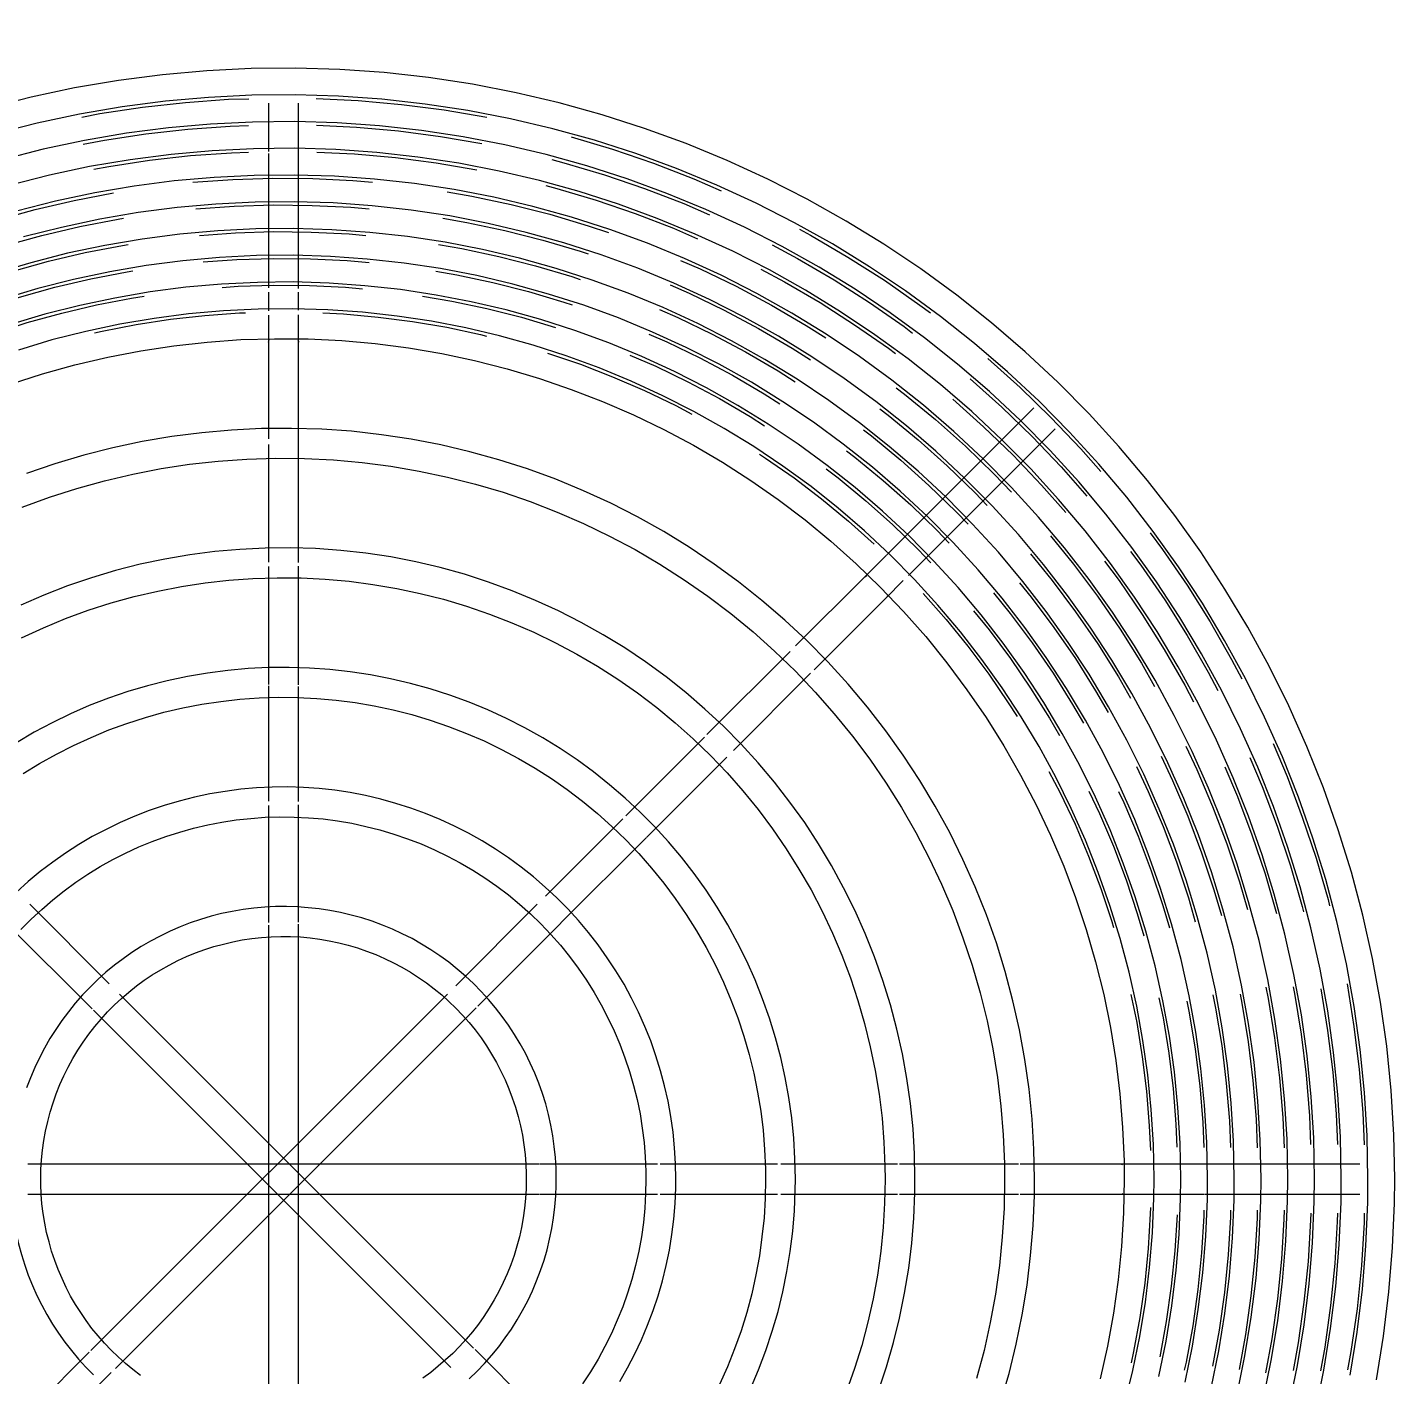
# Model space of a CAD drawing. Header units: inches. Extents: x -460 to 10305, y -938 to 5356.
# Drawn here: x 1232.64 to 1244.09, y 1011.17 to 1022.43 of the extents above; entities that cross this region are included whole.
import ezdxf
from ezdxf import colors
from ezdxf.entities.mleader import LeaderData, LeaderLine
from ezdxf.math import Vec2, Vec3

# ---------------------------------------------------------------- set-up
doc = ezdxf.new("R2010")
doc.units = ezdxf.units.IN
doc.header["$MEASUREMENT"] = 0
doc.layers.add('01-0263-G-DWG-BFP-ARCH$0$SP-CASE', color=11, linetype='Continuous', lineweight=13)
doc.layers.add('T-Detl-Wrko-ISD50184 Kitchen Ringer', color=150, linetype='Continuous')

# ---------------------------------------------------------------- blocks, each defined once
blk = doc.blocks.new('01-0263-G-DWG-BFP-ARCH', base_point=(1295.158, 1352.862))
at = {"layer": '01-0263-G-DWG-BFP-ARCH$0$SP-CASE'}
for p, q in [((2529.555, 2371.401), (2529.555, 2370.996)), ((2529.805, 2369.85), (2529.805, 2371.401)), ((2529.555, 2370.981), (2529.555, 2369.855)), ((2529.555, 2369.82), (2529.555, 2369.664)), ((2529.805, 2369.668), (2529.805, 2369.819)), ((2529.555, 2369.627), (2529.555, 2369.401)), ((2529.805, 2369.401), (2529.805, 2369.629)), ((2529.555, 2369.401), (2529.555, 2368.594)), ((2529.805, 2368.594), (2529.805, 2369.401)), ((2535.955, 2368.853), (2534.726, 2367.624)), ((2534.907, 2367.451), (2536.132, 2368.676)), ((2529.555, 2368.546), (2529.555, 2367.561)), ((2529.805, 2367.56), (2529.805, 2368.592)), ((2534.721, 2367.619), (2534.541, 2367.439)), ((2529.555, 2367.526), (2529.555, 2366.538)), ((2529.805, 2366.535), (2529.805, 2367.529)), ((2534.541, 2367.439), (2533.962, 2366.861)), ((2534.718, 2367.262), (2534.863, 2367.407)), ((2534.117, 2366.662), (2534.718, 2367.262)), ((2533.916, 2366.814), (2533.221, 2366.119)), ((2533.442, 2365.986), (2534.088, 2366.632)), ((2529.555, 2366.526), (2529.555, 2365.563)), ((2529.805, 2365.561), (2529.805, 2366.522)), ((2533.201, 2366.099), (2532.541, 2365.439)), ((2532.718, 2365.262), (2533.388, 2365.932)), ((2529.555, 2365.527), (2529.555, 2364.549)), ((2529.805, 2364.551), (2529.805, 2365.533)), ((2532.517, 2365.415), (2531.871, 2364.769)), ((2532, 2364.544), (2532.716, 2365.26)), ((2528.222, 2364.036), (2527.558, 2364.7)), ((2531.802, 2364.7), (2531.121, 2364.019)), ((2527.361, 2364.543), (2528.078, 2363.826)), ((2529.555, 2364.526), (2529.555, 2360.269)), ((2529.805, 2360.276), (2529.805, 2364.533)), ((2531.304, 2363.849), (2531.998, 2364.543)), ((2531.051, 2363.949), (2528.069, 2360.967)), ((2531.269, 2360.988), (2528.308, 2363.949)), ((2528.09, 2363.814), (2531.078, 2360.826)), ((2528.274, 2360.819), (2531.29, 2363.835)), ((2531.819, 2362.526), (2527.54, 2362.526)), ((2532.808, 2362.526), (2531.825, 2362.526)), ((2533.811, 2362.526), (2532.83, 2362.526)), ((2534.814, 2362.526), (2533.839, 2362.526)), ((2535.826, 2362.526), (2534.831, 2362.526)), ((2536.68, 2362.526), (2535.841, 2362.526)), ((2538.68, 2362.526), (2536.68, 2362.526)), ((2527.54, 2362.276), (2531.819, 2362.276)), ((2531.825, 2362.276), (2532.808, 2362.276)), ((2532.83, 2362.276), (2533.811, 2362.276)), ((2533.839, 2362.276), (2534.814, 2362.276)), ((2534.831, 2362.276), (2535.826, 2362.276)), ((2535.841, 2362.276), (2536.68, 2362.276)), ((2536.68, 2362.276), (2537.381, 2362.276)), ((2537.387, 2362.276), (2538.68, 2362.276)), ((2531.998, 2360.259), (2531.281, 2360.976)), ((2528.055, 2360.953), (2527.361, 2360.259)), ((2527.558, 2360.102), (2528.238, 2360.783))]:
    blk.add_line(p, q, dxfattribs=at)
for points in [[(2538.973, 2362.401), (2538.965, 2362.773), (2538.943, 2363.144), (2538.906, 2363.513), (2538.854, 2363.882), (2538.788, 2364.247), (2538.707, 2364.61), (2538.611, 2364.969), (2538.501, 2365.324), (2538.377, 2365.675), (2538.239, 2366.02), (2538.088, 2366.359), (2537.923, 2366.692), (2537.745, 2367.019), (2537.553, 2367.337), (2537.35, 2367.648), (2537.134, 2367.951), (2536.906, 2368.244), (2536.666, 2368.529), (2536.416, 2368.803), (2536.154, 2369.068), (2535.883, 2369.321), (2535.601, 2369.564), (2535.31, 2369.795), (2535.01, 2370.014), (2534.701, 2370.221), (2534.384, 2370.415), (2534.06, 2370.597), (2533.729, 2370.766), (2533.391, 2370.921), (2533.047, 2371.063), (2532.698, 2371.19), (2532.344, 2371.304), (2531.986, 2371.403), (2531.624, 2371.488), (2531.259, 2371.559), (2530.892, 2371.615), (2530.522, 2371.656), (2530.151, 2371.682), (2529.78, 2371.694), (2529.408, 2371.69), (2529.037, 2371.672), (2528.667, 2371.639), (2528.298, 2371.591), (2527.932, 2371.528), (2527.568, 2371.451), (2527.208, 2371.359)], [(2538.749, 2362.401), (2538.742, 2362.764), (2538.72, 2363.126), (2538.684, 2363.487), (2538.633, 2363.846), (2538.569, 2364.203), (2538.489, 2364.557), (2538.396, 2364.907), (2538.289, 2365.254), (2538.168, 2365.596), (2538.033, 2365.933), (2537.885, 2366.264), (2537.724, 2366.589), (2537.55, 2366.907), (2537.364, 2367.219), (2537.165, 2367.522), (2536.954, 2367.817), (2536.732, 2368.104), (2536.498, 2368.381), (2536.254, 2368.649), (2535.999, 2368.907), (2535.733, 2369.155), (2535.458, 2369.391), (2535.174, 2369.617), (2534.881, 2369.831), (2534.58, 2370.033), (2534.271, 2370.223), (2533.954, 2370.4), (2533.631, 2370.565), (2533.302, 2370.716), (2532.966, 2370.854), (2532.625, 2370.979), (2532.28, 2371.09), (2531.931, 2371.187), (2531.577, 2371.27), (2531.221, 2371.339), (2530.863, 2371.393), (2530.502, 2371.433), (2530.14, 2371.459), (2529.778, 2371.47), (2529.415, 2371.467), (2529.052, 2371.449), (2528.691, 2371.417), (2528.331, 2371.37), (2527.974, 2371.309), (2527.619, 2371.233), (2527.267, 2371.144)], [(2527.992, 2371.283), (2528.143, 2371.313), (2528.5, 2371.367), (2528.86, 2371.407), (2529.22, 2371.433), (2529.388, 2371.438)], [(2529.952, 2371.44), (2530.305, 2371.423), (2530.665, 2371.39), (2531.024, 2371.344), (2531.38, 2371.283)], [(2538.526, 2362.401), (2538.519, 2362.755), (2538.497, 2363.108), (2538.462, 2363.46), (2538.413, 2363.81), (2538.349, 2364.158), (2538.272, 2364.504), (2538.181, 2364.846), (2538.077, 2365.184), (2537.959, 2365.517), (2537.827, 2365.846), (2537.683, 2366.169), (2537.526, 2366.486), (2537.356, 2366.796), (2537.175, 2367.1), (2536.981, 2367.396), (2536.775, 2367.684), (2536.558, 2367.963), (2536.33, 2368.234), (2536.092, 2368.495), (2535.843, 2368.747), (2535.584, 2368.988), (2535.316, 2369.219), (2535.039, 2369.439), (2534.753, 2369.648), (2534.459, 2369.845), (2534.158, 2370.03), (2533.849, 2370.203), (2533.534, 2370.363), (2533.212, 2370.511), (2532.885, 2370.646), (2532.553, 2370.767), (2532.216, 2370.876), (2531.875, 2370.97), (2531.531, 2371.051), (2531.183, 2371.118), (2530.833, 2371.171), (2530.482, 2371.211), (2530.129, 2371.236), (2529.775, 2371.246), (2529.421, 2371.243), (2529.068, 2371.226), (2528.716, 2371.194), (2528.365, 2371.149), (2528.016, 2371.089), (2527.67, 2371.016), (2527.327, 2370.928)], [(2528.004, 2371.058), (2528.181, 2371.092), (2528.529, 2371.145), (2528.88, 2371.184), (2529.232, 2371.209), (2529.387, 2371.214)], [(2529.955, 2371.216), (2530.29, 2371.199), (2530.641, 2371.168), (2530.991, 2371.123), (2531.338, 2371.063)], [(2532.085, 2371.118), (2532.432, 2371.015), (2532.774, 2370.898), (2533.111, 2370.768), (2533.34, 2370.668)], [(2538.302, 2362.401), (2538.295, 2362.746), (2538.275, 2363.09), (2538.24, 2363.433), (2538.192, 2363.775), (2538.13, 2364.114), (2538.055, 2364.451), (2537.966, 2364.784), (2537.864, 2365.113), (2537.749, 2365.438), (2537.621, 2365.759), (2537.481, 2366.074), (2537.328, 2366.383), (2537.162, 2366.685), (2536.985, 2366.981), (2536.796, 2367.27), (2536.596, 2367.55), (2536.384, 2367.823), (2536.162, 2368.086), (2535.93, 2368.341), (2535.687, 2368.586), (2535.435, 2368.822), (2535.173, 2369.047), (2534.903, 2369.261), (2534.625, 2369.464), (2534.338, 2369.656), (2534.044, 2369.837), (2533.744, 2370.006), (2533.436, 2370.162), (2533.123, 2370.306), (2532.804, 2370.437), (2532.48, 2370.556), (2532.152, 2370.661), (2531.82, 2370.754), (2531.484, 2370.833), (2531.145, 2370.898), (2530.804, 2370.95), (2530.461, 2370.988), (2530.117, 2371.012), (2529.773, 2371.023), (2529.428, 2371.02), (2529.083, 2371.003), (2528.74, 2370.972), (2528.398, 2370.928), (2528.058, 2370.87), (2527.721, 2370.798), (2527.386, 2370.713)], [(2528.093, 2370.848), (2528.219, 2370.872), (2528.559, 2370.924), (2528.9, 2370.962), (2529.243, 2370.986), (2529.386, 2370.99)], [(2529.959, 2370.992), (2530.274, 2370.976), (2530.616, 2370.946), (2530.957, 2370.901), (2531.296, 2370.844)], [(2531.923, 2370.929), (2532.025, 2370.903), (2532.363, 2370.802), (2532.697, 2370.688), (2533.026, 2370.561), (2533.242, 2370.468)], [(2538.078, 2362.401), (2538.072, 2362.737), (2538.052, 2363.072), (2538.018, 2363.406), (2537.971, 2363.739), (2537.911, 2364.07), (2537.838, 2364.397), (2537.751, 2364.722), (2537.652, 2365.043), (2537.54, 2365.36), (2537.415, 2365.672), (2537.279, 2365.978), (2537.129, 2366.279), (2536.968, 2366.574), (2536.796, 2366.862), (2536.612, 2367.143), (2536.416, 2367.417), (2536.21, 2367.682), (2535.994, 2367.939), (2535.767, 2368.187), (2535.531, 2368.426), (2535.286, 2368.655), (2535.031, 2368.874), (2534.768, 2369.083), (2534.497, 2369.281), (2534.218, 2369.468), (2533.931, 2369.644), (2533.638, 2369.808), (2533.339, 2369.961), (2533.034, 2370.101), (2532.723, 2370.229), (2532.408, 2370.344), (2532.088, 2370.447), (2531.764, 2370.537), (2531.437, 2370.614), (2531.107, 2370.678), (2530.775, 2370.728), (2530.441, 2370.765), (2530.106, 2370.789), (2529.77, 2370.799), (2529.434, 2370.796), (2529.099, 2370.78), (2528.764, 2370.75), (2528.431, 2370.706), (2528.1, 2370.65), (2527.771, 2370.58), (2527.446, 2370.497)], [(2528.92, 2370.739), (2529.255, 2370.763), (2529.589, 2370.773), (2529.924, 2370.77), (2530.259, 2370.753), (2530.424, 2370.739)], [(2531.874, 2370.711), (2531.966, 2370.687), (2532.295, 2370.589), (2532.621, 2370.478), (2532.941, 2370.354), (2533.143, 2370.267)], [(2526.981, 2370.326), (2527.279, 2370.422), (2527.602, 2370.511), (2527.928, 2370.588), (2528.257, 2370.652)], [(2531.047, 2370.659), (2531.254, 2370.624), (2531.582, 2370.554), (2531.906, 2370.472), (2532.227, 2370.376), (2532.398, 2370.318)], [(2537.855, 2362.401), (2537.848, 2362.728), (2537.829, 2363.054), (2537.796, 2363.38), (2537.75, 2363.703), (2537.692, 2364.025), (2537.621, 2364.344), (2537.536, 2364.66), (2537.44, 2364.973), (2537.331, 2365.281), (2537.21, 2365.585), (2537.076, 2365.883), (2536.931, 2366.176), (2536.774, 2366.463), (2536.606, 2366.743), (2536.427, 2367.017), (2536.237, 2367.283), (2536.036, 2367.541), (2535.826, 2367.792), (2535.605, 2368.033), (2535.375, 2368.265), (2535.136, 2368.489), (2534.889, 2368.702), (2534.632, 2368.905), (2534.368, 2369.098), (2534.097, 2369.28), (2533.818, 2369.451), (2533.533, 2369.611), (2533.241, 2369.759), (2532.944, 2369.896), (2532.642, 2370.021), (2532.335, 2370.133), (2532.024, 2370.233), (2531.709, 2370.32), (2531.39, 2370.395), (2531.069, 2370.457), (2530.746, 2370.506), (2530.421, 2370.542), (2530.095, 2370.566), (2529.768, 2370.576), (2529.441, 2370.573), (2529.114, 2370.557), (2528.789, 2370.527), (2528.464, 2370.485), (2528.142, 2370.43), (2527.822, 2370.362), (2527.505, 2370.282)], [(2528.946, 2370.517), (2529.266, 2370.539), (2529.592, 2370.549), (2529.918, 2370.546), (2530.243, 2370.53), (2530.396, 2370.517)], [(2527.055, 2370.115), (2527.343, 2370.208), (2527.657, 2370.295), (2527.975, 2370.369), (2528.295, 2370.431), (2528.34, 2370.438)], [(2531.011, 2370.439), (2531.212, 2370.404), (2531.531, 2370.337), (2531.847, 2370.256), (2532.159, 2370.163), (2532.227, 2370.14)], [(2537.631, 2362.401), (2537.625, 2362.719), (2537.606, 2363.036), (2537.574, 2363.353), (2537.53, 2363.668), (2537.473, 2363.981), (2537.403, 2364.291), (2537.322, 2364.598), (2537.228, 2364.902), (2537.122, 2365.202), (2537.004, 2365.497), (2536.874, 2365.788), (2536.733, 2366.073), (2536.58, 2366.352), (2536.417, 2366.625), (2536.242, 2366.891), (2536.058, 2367.15), (2535.863, 2367.401), (2535.658, 2367.644), (2535.443, 2367.879), (2535.22, 2368.105), (2534.987, 2368.322), (2534.746, 2368.53), (2534.497, 2368.727), (2534.24, 2368.915), (2533.976, 2369.092), (2533.705, 2369.258), (2533.427, 2369.414), (2533.144, 2369.558), (2532.855, 2369.691), (2532.561, 2369.812), (2532.262, 2369.921), (2531.959, 2370.019), (2531.653, 2370.104), (2531.343, 2370.177), (2531.031, 2370.237), (2530.717, 2370.285), (2530.401, 2370.32), (2530.083, 2370.342), (2529.765, 2370.352), (2529.447, 2370.349), (2529.13, 2370.334), (2528.813, 2370.305), (2528.498, 2370.264), (2528.184, 2370.211), (2527.873, 2370.145), (2527.565, 2370.066), (2527.26, 2369.975)], [(2528.976, 2370.295), (2529.277, 2370.316), (2529.594, 2370.326), (2529.911, 2370.323), (2530.228, 2370.307), (2530.369, 2370.295)], [(2533.996, 2370.346), (2534.088, 2370.297), (2534.4, 2370.114), (2534.705, 2369.919), (2535.002, 2369.712), (2535.089, 2369.646)], [(2527.129, 2369.904), (2527.407, 2369.993), (2527.713, 2370.078), (2528.021, 2370.151), (2528.333, 2370.211), (2528.379, 2370.218)], [(2530.975, 2370.218), (2531.17, 2370.185), (2531.48, 2370.119), (2531.787, 2370.041), (2532.091, 2369.95), (2532.159, 2369.927)], [(2533.765, 2370.216), (2533.979, 2370.102), (2534.284, 2369.924), (2534.581, 2369.733), (2534.87, 2369.532), (2534.941, 2369.478)], [(2537.408, 2362.401), (2537.401, 2362.71), (2537.383, 2363.019), (2537.352, 2363.326), (2537.309, 2363.632), (2537.254, 2363.936), (2537.186, 2364.238), (2537.107, 2364.537), (2537.015, 2364.832), (2536.912, 2365.123), (2536.798, 2365.41), (2536.672, 2365.693), (2536.534, 2365.97), (2536.386, 2366.241), (2536.227, 2366.506), (2536.058, 2366.764), (2535.878, 2367.016), (2535.689, 2367.26), (2535.49, 2367.497), (2535.281, 2367.725), (2535.064, 2367.945), (2534.838, 2368.156), (2534.604, 2368.357), (2534.361, 2368.549), (2534.112, 2368.732), (2533.855, 2368.904), (2533.592, 2369.066), (2533.322, 2369.217), (2533.047, 2369.357), (2532.766, 2369.486), (2532.48, 2369.604), (2532.19, 2369.71), (2531.895, 2369.804), (2531.598, 2369.887), (2531.297, 2369.958), (2530.993, 2370.017), (2530.688, 2370.063), (2530.38, 2370.097), (2530.072, 2370.119), (2529.763, 2370.129), (2529.454, 2370.126), (2529.145, 2370.11), (2528.837, 2370.083), (2528.531, 2370.043), (2528.226, 2369.991), (2527.924, 2369.927), (2527.624, 2369.851), (2527.328, 2369.762)], [(2529.006, 2370.073), (2529.289, 2370.093), (2529.596, 2370.102), (2529.905, 2370.099), (2530.212, 2370.084), (2530.397, 2370.068)], [(2533, 2370.085), (2533.164, 2370.014), (2533.465, 2369.869), (2533.761, 2369.711), (2534.05, 2369.542), (2534.214, 2369.437)], [(2527.202, 2369.693), (2527.471, 2369.779), (2527.768, 2369.862), (2528.068, 2369.932), (2528.371, 2369.99), (2528.418, 2369.998)], [(2530.954, 2369.995), (2531.128, 2369.965), (2531.429, 2369.901), (2531.728, 2369.825), (2532.023, 2369.737), (2532.093, 2369.713)], [(2533.67, 2370.013), (2533.87, 2369.906), (2534.167, 2369.733), (2534.456, 2369.548), (2534.738, 2369.351), (2534.798, 2369.306)], [(2537.184, 2362.401), (2537.178, 2362.701), (2537.16, 2363.001), (2537.13, 2363.299), (2537.088, 2363.597), (2537.034, 2363.892), (2536.969, 2364.185), (2536.892, 2364.475), (2536.803, 2364.762), (2536.703, 2365.045), (2536.592, 2365.323), (2536.469, 2365.597), (2536.336, 2365.866), (2536.192, 2366.13), (2536.038, 2366.387), (2535.873, 2366.638), (2535.699, 2366.883), (2535.515, 2367.12), (2535.322, 2367.349), (2535.119, 2367.571), (2534.908, 2367.784), (2534.689, 2367.989), (2534.461, 2368.185), (2534.226, 2368.371), (2533.984, 2368.548), (2533.734, 2368.716), (2533.479, 2368.873), (2533.217, 2369.02), (2532.949, 2369.156), (2532.676, 2369.281), (2532.399, 2369.395), (2532.117, 2369.498), (2531.831, 2369.59), (2531.542, 2369.671), (2531.25, 2369.739), (2530.955, 2369.796), (2530.658, 2369.841), (2530.36, 2369.874), (2530.061, 2369.896), (2529.761, 2369.905), (2529.461, 2369.902), (2529.161, 2369.887), (2528.862, 2369.861), (2528.564, 2369.822), (2528.268, 2369.771), (2527.975, 2369.709), (2527.684, 2369.635), (2527.396, 2369.549)], [(2529.166, 2369.86), (2529.3, 2369.869), (2529.599, 2369.879), (2529.898, 2369.876), (2530.197, 2369.861), (2530.341, 2369.848)], [(2532.912, 2369.88), (2533.071, 2369.811), (2533.364, 2369.669), (2533.652, 2369.516), (2533.933, 2369.351), (2534.086, 2369.254)], [(2536.96, 2362.401), (2536.955, 2362.692), (2536.937, 2362.983), (2536.908, 2363.273), (2536.867, 2363.561), (2536.815, 2363.847), (2536.752, 2364.132), (2536.677, 2364.413), (2536.591, 2364.691), (2536.494, 2364.966), (2536.386, 2365.236), (2536.267, 2365.502), (2536.138, 2365.763), (2535.998, 2366.019), (2535.848, 2366.268), (2535.689, 2366.512), (2535.52, 2366.749), (2535.341, 2366.979), (2535.153, 2367.202), (2534.957, 2367.417), (2534.752, 2367.624), (2534.539, 2367.823), (2534.319, 2368.013), (2534.091, 2368.194), (2533.855, 2368.365), (2533.613, 2368.528), (2533.365, 2368.68), (2533.111, 2368.822), (2532.852, 2368.954), (2532.587, 2369.076), (2532.318, 2369.187), (2532.044, 2369.287), (2531.767, 2369.376), (2531.487, 2369.454), (2531.203, 2369.521), (2530.917, 2369.576), (2530.629, 2369.62), (2530.34, 2369.652), (2530.049, 2369.672), (2529.758, 2369.681), (2529.467, 2369.679), (2529.176, 2369.664), (2528.886, 2369.638), (2528.597, 2369.601), (2528.31, 2369.552), (2528.025, 2369.491), (2527.743, 2369.42), (2527.464, 2369.336)], [(2527.27, 2369.48), (2527.536, 2369.565), (2527.824, 2369.645), (2528.115, 2369.713), (2528.409, 2369.77), (2528.513, 2369.786)], [(2530.841, 2369.787), (2531.086, 2369.746), (2531.379, 2369.683), (2531.669, 2369.61), (2531.955, 2369.524)], [(2528.099, 2369.48), (2528.162, 2369.495), (2528.447, 2369.55), (2528.733, 2369.593), (2529.022, 2369.625), (2529.311, 2369.646), (2529.361, 2369.648)], [(2530.007, 2369.647), (2530.181, 2369.638), (2530.47, 2369.612), (2530.758, 2369.575), (2531.044, 2369.526), (2531.328, 2369.466), (2531.377, 2369.453)], [(2532.823, 2369.674), (2532.978, 2369.607), (2533.263, 2369.47), (2533.543, 2369.321), (2533.817, 2369.161), (2533.958, 2369.07)], [(2532.735, 2369.469), (2532.885, 2369.404), (2533.162, 2369.27), (2533.434, 2369.125), (2533.7, 2368.97), (2533.83, 2368.887)], [(2527.396, 2369.051), (2527.664, 2369.137), (2527.935, 2369.212), (2528.209, 2369.276), (2528.485, 2369.329), (2528.763, 2369.372), (2529.042, 2369.403), (2529.323, 2369.423), (2529.604, 2369.431), (2529.885, 2369.429), (2530.166, 2369.415), (2530.446, 2369.39), (2530.725, 2369.354), (2531.002, 2369.306), (2531.277, 2369.248), (2531.55, 2369.179), (2531.819, 2369.098), (2532.085, 2369.007), (2532.347, 2368.906), (2532.605, 2368.794), (2532.859, 2368.672), (2533.107, 2368.54), (2533.35, 2368.398), (2533.587, 2368.246), (2533.817, 2368.085), (2534.041, 2367.915), (2534.258, 2367.736), (2534.468, 2367.549), (2534.67, 2367.354), (2534.864, 2367.15), (2535.05, 2366.939), (2535.227, 2366.72), (2535.395, 2366.495), (2535.555, 2366.263), (2535.704, 2366.025), (2535.844, 2365.781), (2535.975, 2365.532), (2536.095, 2365.278), (2536.205, 2365.019), (2536.304, 2364.756), (2536.393, 2364.489), (2536.471, 2364.219), (2536.539, 2363.946), (2536.595, 2363.671), (2536.64, 2363.393), (2536.674, 2363.114), (2536.697, 2362.834), (2536.709, 2362.553), (2536.71, 2362.401)], [(2531.887, 2369.311), (2532.162, 2369.218), (2532.432, 2369.113), (2532.699, 2368.997), (2532.96, 2368.871), (2533.094, 2368.8)], [(2532.576, 2369.294), (2532.792, 2369.201), (2533.061, 2369.071), (2533.325, 2368.93), (2533.583, 2368.779), (2533.702, 2368.703)], [(2535.569, 2369.264), (2535.839, 2369.023), (2536.098, 2368.771), (2536.348, 2368.509), (2536.515, 2368.319)], [(2534.803, 2369.021), (2534.874, 2368.968), (2535.132, 2368.755), (2535.382, 2368.531), (2535.622, 2368.299), (2535.767, 2368.147)], [(2535.423, 2369.094), (2535.686, 2368.859), (2535.94, 2368.614), (2536.183, 2368.358), (2536.398, 2368.114)], [(2535.278, 2368.924), (2535.534, 2368.695), (2535.781, 2368.456), (2536.018, 2368.207), (2536.221, 2367.977)], [(2534.667, 2368.844), (2534.735, 2368.792), (2534.986, 2368.585), (2535.229, 2368.368), (2535.464, 2368.141), (2535.563, 2368.037)], [(2535.96, 2362.401), (2535.955, 2362.652), (2535.94, 2362.903), (2535.915, 2363.153), (2535.88, 2363.402), (2535.835, 2363.649), (2535.78, 2363.894), (2535.716, 2364.137), (2535.642, 2364.377), (2535.558, 2364.613), (2535.465, 2364.847), (2535.362, 2365.076), (2535.251, 2365.301), (2535.13, 2365.522), (2535.001, 2365.737), (2534.863, 2365.947), (2534.717, 2366.152), (2534.563, 2366.35), (2534.402, 2366.542), (2534.232, 2366.728), (2534.056, 2366.907), (2533.872, 2367.078), (2533.681, 2367.242), (2533.485, 2367.398), (2533.282, 2367.546), (2533.073, 2367.686), (2532.859, 2367.818), (2532.64, 2367.94), (2532.416, 2368.054), (2532.188, 2368.159), (2531.956, 2368.255), (2531.72, 2368.341), (2531.48, 2368.418), (2531.238, 2368.485), (2530.994, 2368.543), (2530.747, 2368.59), (2530.499, 2368.628), (2530.249, 2368.656), (2529.999, 2368.674), (2529.747, 2368.681), (2529.496, 2368.679), (2529.245, 2368.667), (2528.995, 2368.644), (2528.746, 2368.612), (2528.498, 2368.57), (2528.253, 2368.517), (2528.009, 2368.456), (2527.768, 2368.384), (2527.531, 2368.303)], [(2534.529, 2368.668), (2534.596, 2368.617), (2534.841, 2368.415), (2535.077, 2368.204), (2535.305, 2367.984), (2535.405, 2367.879)], [(2527.494, 2368.022), (2527.721, 2368.105), (2527.951, 2368.179), (2528.183, 2368.243), (2528.418, 2368.298), (2528.655, 2368.344), (2528.893, 2368.38), (2529.133, 2368.407), (2529.373, 2368.424), (2529.615, 2368.431), (2529.856, 2368.429), (2530.097, 2368.417), (2530.337, 2368.396), (2530.576, 2368.365), (2530.814, 2368.324), (2531.05, 2368.274), (2531.284, 2368.215), (2531.515, 2368.146), (2531.743, 2368.068), (2531.968, 2367.981), (2532.189, 2367.885), (2532.407, 2367.78), (2532.62, 2367.667), (2532.828, 2367.545), (2533.031, 2367.415), (2533.229, 2367.277), (2533.421, 2367.131), (2533.607, 2366.978), (2533.787, 2366.817), (2533.96, 2366.649), (2534.127, 2366.475), (2534.286, 2366.293), (2534.438, 2366.106), (2534.582, 2365.913), (2534.719, 2365.714), (2534.847, 2365.51), (2534.968, 2365.301), (2535.079, 2365.087), (2535.182, 2364.869), (2535.277, 2364.647), (2535.362, 2364.421), (2535.438, 2364.192), (2535.505, 2363.961), (2535.563, 2363.726), (2535.611, 2363.49), (2535.65, 2363.252), (2535.679, 2363.013), (2535.699, 2362.772), (2535.709, 2362.531), (2535.71, 2362.401)], [(2533.66, 2368.464), (2533.711, 2368.432), (2533.949, 2368.266), (2534.18, 2368.091), (2534.404, 2367.906), (2534.62, 2367.713)], [(2534.389, 2368.494), (2534.457, 2368.441), (2534.695, 2368.246), (2534.925, 2368.04), (2535.146, 2367.826), (2535.247, 2367.721)], [(2534.219, 2368.342), (2534.319, 2368.266), (2534.55, 2368.076), (2534.773, 2367.877), (2534.987, 2367.669), (2535.093, 2367.557)], [(2536.093, 2367.782), (2536.286, 2367.545), (2536.486, 2367.276), (2536.676, 2367), (2536.854, 2366.717), (2536.965, 2366.523)], [(2536.927, 2367.807), (2537.031, 2367.667), (2537.236, 2367.369), (2537.429, 2367.063), (2537.609, 2366.749), (2537.695, 2366.585)], [(2534.96, 2362.401), (2534.956, 2362.612), (2534.944, 2362.823), (2534.922, 2363.033), (2534.893, 2363.242), (2534.855, 2363.45), (2534.809, 2363.656), (2534.755, 2363.86), (2534.692, 2364.062), (2534.622, 2364.261), (2534.544, 2364.457), (2534.457, 2364.65), (2534.364, 2364.839), (2534.262, 2365.025), (2534.154, 2365.206), (2534.038, 2365.383), (2533.915, 2365.555), (2533.786, 2365.721), (2533.65, 2365.883), (2533.507, 2366.039), (2533.359, 2366.189), (2533.204, 2366.333), (2533.044, 2366.471), (2532.879, 2366.602), (2532.708, 2366.727), (2532.533, 2366.845), (2532.353, 2366.955), (2532.169, 2367.058), (2531.98, 2367.154), (2531.788, 2367.242), (2531.593, 2367.323), (2531.395, 2367.395), (2531.194, 2367.46), (2530.99, 2367.517), (2530.785, 2367.565), (2530.577, 2367.605), (2530.368, 2367.637), (2530.158, 2367.66), (2529.948, 2367.675), (2529.737, 2367.681), (2529.525, 2367.679), (2529.314, 2367.669), (2529.104, 2367.65), (2528.895, 2367.623), (2528.686, 2367.587), (2528.48, 2367.544), (2528.275, 2367.492), (2528.073, 2367.431), (2527.873, 2367.363), (2527.676, 2367.287), (2527.482, 2367.203)], [(2535.928, 2367.631), (2536.109, 2367.407), (2536.304, 2367.146), (2536.489, 2366.878), (2536.662, 2366.602), (2536.764, 2366.425)], [(2536.764, 2367.652), (2536.85, 2367.537), (2537.049, 2367.246), (2537.237, 2366.947), (2537.413, 2366.642), (2537.493, 2366.489)], [(2536.546, 2367.569), (2536.668, 2367.407), (2536.862, 2367.123), (2537.046, 2366.832), (2537.217, 2366.534), (2537.291, 2366.393)], [(2527.488, 2366.929), (2527.671, 2367.013), (2527.857, 2367.09), (2528.046, 2367.159), (2528.237, 2367.221), (2528.431, 2367.274), (2528.627, 2367.32), (2528.825, 2367.359), (2529.023, 2367.389), (2529.223, 2367.411), (2529.424, 2367.425), (2529.625, 2367.431), (2529.827, 2367.43), (2530.028, 2367.42), (2530.228, 2367.402), (2530.427, 2367.376), (2530.626, 2367.342), (2530.823, 2367.3), (2531.018, 2367.251), (2531.211, 2367.193), (2531.401, 2367.128), (2531.589, 2367.055), (2531.773, 2366.975), (2531.954, 2366.888), (2532.132, 2366.793), (2532.306, 2366.692), (2532.475, 2366.583), (2532.64, 2366.468), (2532.801, 2366.347), (2532.956, 2366.219), (2533.106, 2366.085), (2533.25, 2365.945), (2533.389, 2365.799), (2533.522, 2365.648), (2533.649, 2365.492), (2533.769, 2365.331), (2533.883, 2365.165), (2533.99, 2364.994), (2534.091, 2364.82), (2534.184, 2364.642), (2534.27, 2364.46), (2534.349, 2364.274), (2534.42, 2364.086), (2534.483, 2363.895), (2534.539, 2363.702), (2534.587, 2363.507), (2534.628, 2363.309), (2534.66, 2363.111), (2534.685, 2362.911), (2534.701, 2362.711), (2534.709, 2362.51), (2534.71, 2362.401)], [(2535.835, 2367.39), (2535.933, 2367.27), (2536.122, 2367.016), (2536.302, 2366.755), (2536.471, 2366.486), (2536.576, 2366.303)], [(2535.029, 2367.301), (2535.221, 2367.083), (2535.403, 2366.858), (2535.577, 2366.625), (2535.741, 2366.386), (2535.814, 2366.271)], [(2535.616, 2367.306), (2535.756, 2367.133), (2535.941, 2366.886), (2536.115, 2366.632), (2536.279, 2366.371), (2536.369, 2366.215)], [(2535.45, 2367.156), (2535.58, 2366.995), (2535.759, 2366.756), (2535.928, 2366.509), (2536.087, 2366.256), (2536.17, 2366.112)], [(2533.96, 2362.401), (2533.957, 2362.572), (2533.947, 2362.743), (2533.93, 2362.913), (2533.906, 2363.083), (2533.875, 2363.251), (2533.838, 2363.418), (2533.794, 2363.584), (2533.743, 2363.748), (2533.686, 2363.909), (2533.623, 2364.068), (2533.553, 2364.224), (2533.477, 2364.378), (2533.395, 2364.528), (2533.307, 2364.675), (2533.213, 2364.818), (2533.113, 2364.957), (2533.008, 2365.093), (2532.898, 2365.224), (2532.783, 2365.35), (2532.662, 2365.472), (2532.537, 2365.589), (2532.407, 2365.7), (2532.273, 2365.807), (2532.135, 2365.908), (2531.993, 2366.003), (2531.847, 2366.093), (2531.697, 2366.176), (2531.545, 2366.254), (2531.389, 2366.326), (2531.231, 2366.391), (2531.07, 2366.45), (2530.907, 2366.502), (2530.742, 2366.548), (2530.575, 2366.587), (2530.407, 2366.619), (2530.238, 2366.645), (2530.068, 2366.664), (2529.897, 2366.676), (2529.726, 2366.681), (2529.555, 2366.68), (2529.384, 2366.671), (2529.213, 2366.656), (2529.043, 2366.634), (2528.875, 2366.605), (2528.707, 2366.57), (2528.541, 2366.528), (2528.377, 2366.479), (2528.215, 2366.423), (2528.055, 2366.362), (2527.898, 2366.293), (2527.744, 2366.219), (2527.593, 2366.139), (2527.445, 2366.052)], [(2527.502, 2365.793), (2527.639, 2365.877), (2527.78, 2365.956), (2527.923, 2366.029), (2528.07, 2366.096), (2528.219, 2366.158), (2528.37, 2366.213), (2528.524, 2366.263), (2528.679, 2366.306), (2528.836, 2366.343), (2528.995, 2366.373), (2529.154, 2366.397), (2529.314, 2366.415), (2529.475, 2366.427), (2529.636, 2366.432), (2529.797, 2366.43), (2529.958, 2366.422), (2530.119, 2366.408), (2530.279, 2366.387), (2530.438, 2366.36), (2530.595, 2366.326), (2530.752, 2366.287), (2530.906, 2366.241), (2531.059, 2366.188), (2531.209, 2366.13), (2531.357, 2366.066), (2531.502, 2365.996), (2531.645, 2365.92), (2531.784, 2365.839), (2531.92, 2365.752), (2532.052, 2365.66), (2532.18, 2365.562), (2532.305, 2365.46), (2532.425, 2365.352), (2532.541, 2365.24), (2532.652, 2365.124), (2532.758, 2365.003), (2532.86, 2364.877), (2532.956, 2364.748), (2533.048, 2364.615), (2533.134, 2364.479), (2533.214, 2364.339), (2533.289, 2364.196), (2533.358, 2364.05), (2533.421, 2363.902), (2533.478, 2363.751), (2533.529, 2363.598), (2533.573, 2363.443), (2533.612, 2363.287), (2533.644, 2363.129), (2533.67, 2362.97), (2533.69, 2362.81), (2533.703, 2362.649), (2533.71, 2362.488), (2533.71, 2362.401)], [(2537.227, 2366.022), (2537.319, 2365.827), (2537.45, 2365.519), (2537.568, 2365.206), (2537.674, 2364.888), (2537.741, 2364.658)], [(2537.955, 2366.045), (2538.072, 2365.769), (2538.2, 2365.43), (2538.315, 2365.087), (2538.415, 2364.74), (2538.428, 2364.686)], [(2537.019, 2365.939), (2537.115, 2365.736), (2537.242, 2365.436), (2537.358, 2365.131), (2537.461, 2364.821), (2537.523, 2364.606)], [(2537.762, 2365.927), (2537.865, 2365.685), (2537.99, 2365.355), (2538.101, 2365.021), (2538.199, 2364.682), (2538.21, 2364.637)], [(2536.081, 2365.812), (2536.175, 2365.632), (2536.299, 2365.37), (2536.412, 2365.102), (2536.515, 2364.831), (2536.607, 2364.556), (2536.621, 2364.505)], [(2536.812, 2365.853), (2536.911, 2365.644), (2537.035, 2365.352), (2537.147, 2365.056), (2537.247, 2364.755), (2537.305, 2364.554)], [(2537.553, 2365.849), (2537.657, 2365.602), (2537.779, 2365.281), (2537.888, 2364.954), (2537.983, 2364.624)], [(2532.96, 2362.401), (2532.958, 2362.532), (2532.95, 2362.663), (2532.937, 2362.794), (2532.919, 2362.924), (2532.895, 2363.053), (2532.866, 2363.181), (2532.833, 2363.308), (2532.794, 2363.433), (2532.75, 2363.557), (2532.701, 2363.679), (2532.648, 2363.798), (2532.59, 2363.916), (2532.527, 2364.031), (2532.459, 2364.144), (2532.387, 2364.253), (2532.311, 2364.36), (2532.231, 2364.464), (2532.146, 2364.564), (2532.058, 2364.661), (2531.965, 2364.754), (2531.869, 2364.844), (2531.77, 2364.93), (2531.667, 2365.011), (2531.561, 2365.089), (2531.452, 2365.162), (2531.34, 2365.23), (2531.226, 2365.294), (2531.109, 2365.354), (2530.99, 2365.409), (2530.868, 2365.459), (2530.745, 2365.504), (2530.62, 2365.544), (2530.494, 2365.579), (2530.366, 2365.609), (2530.237, 2365.634), (2530.108, 2365.654), (2529.977, 2365.668), (2529.846, 2365.678), (2529.715, 2365.682), (2529.584, 2365.68), (2529.453, 2365.674), (2529.322, 2365.662), (2529.192, 2365.645), (2529.063, 2365.623), (2528.934, 2365.596), (2528.807, 2365.564), (2528.681, 2365.526), (2528.557, 2365.484), (2528.435, 2365.436), (2528.314, 2365.384), (2528.196, 2365.327), (2528.08, 2365.266), (2527.967, 2365.199), (2527.856, 2365.129), (2527.749, 2365.053), (2527.644, 2364.974), (2527.543, 2364.891), (2527.445, 2364.803)], [(2536.415, 2365.647), (2536.503, 2365.461), (2536.62, 2365.186), (2536.726, 2364.906), (2536.82, 2364.622), (2536.874, 2364.436)], [(2536.664, 2365.643), (2536.707, 2365.553), (2536.827, 2365.269), (2536.936, 2364.981), (2537.034, 2364.689), (2537.088, 2364.502)], [(2527.483, 2364.489), (2527.568, 2364.575), (2527.657, 2364.658), (2527.749, 2364.737), (2527.844, 2364.812), (2527.941, 2364.884), (2528.042, 2364.951), (2528.145, 2365.015), (2528.251, 2365.074), (2528.359, 2365.129), (2528.469, 2365.18), (2528.581, 2365.226), (2528.695, 2365.267), (2528.811, 2365.304), (2528.927, 2365.337), (2529.045, 2365.365), (2529.164, 2365.388), (2529.284, 2365.406), (2529.405, 2365.419), (2529.526, 2365.428), (2529.647, 2365.432), (2529.768, 2365.43), (2529.889, 2365.424), (2530.01, 2365.414), (2530.13, 2365.398), (2530.25, 2365.378), (2530.368, 2365.352), (2530.486, 2365.323), (2530.602, 2365.288), (2530.717, 2365.249), (2530.83, 2365.205), (2530.941, 2365.157), (2531.05, 2365.104), (2531.157, 2365.047), (2531.262, 2364.986), (2531.364, 2364.921), (2531.463, 2364.851), (2531.56, 2364.778), (2531.653, 2364.701), (2531.744, 2364.62), (2531.831, 2364.536), (2531.915, 2364.448), (2531.995, 2364.357), (2532.071, 2364.263), (2532.144, 2364.166), (2532.212, 2364.066), (2532.277, 2363.963), (2532.337, 2363.858), (2532.393, 2363.751), (2532.445, 2363.641), (2532.492, 2363.53), (2532.535, 2363.416), (2532.574, 2363.301), (2532.607, 2363.185), (2532.636, 2363.067), (2532.661, 2362.948), (2532.68, 2362.829), (2532.695, 2362.708), (2532.705, 2362.587), (2532.71, 2362.466), (2532.71, 2362.401)], [(2531.96, 2362.401), (2531.959, 2362.492), (2531.953, 2362.583), (2531.944, 2362.674), (2531.931, 2362.764), (2531.915, 2362.854), (2531.895, 2362.943), (2531.872, 2363.031), (2531.845, 2363.118), (2531.814, 2363.204), (2531.78, 2363.289), (2531.743, 2363.372), (2531.703, 2363.454), (2531.659, 2363.534), (2531.612, 2363.612), (2531.562, 2363.689), (2531.509, 2363.763), (2531.453, 2363.835), (2531.394, 2363.905), (2531.333, 2363.972), (2531.269, 2364.037), (2531.202, 2364.099), (2531.133, 2364.159), (2531.061, 2364.216), (2530.988, 2364.269), (2530.912, 2364.32), (2530.834, 2364.368), (2530.755, 2364.413), (2530.673, 2364.454), (2530.59, 2364.492), (2530.506, 2364.527), (2530.42, 2364.558), (2530.334, 2364.586), (2530.246, 2364.61), (2530.157, 2364.631), (2530.067, 2364.649), (2529.977, 2364.662), (2529.886, 2364.672), (2529.795, 2364.679), (2529.704, 2364.682), (2529.613, 2364.681), (2529.522, 2364.676), (2529.431, 2364.668), (2529.341, 2364.656), (2529.251, 2364.641), (2529.161, 2364.622), (2529.073, 2364.6), (2528.986, 2364.574), (2528.899, 2364.544), (2528.814, 2364.511), (2528.73, 2364.475), (2528.648, 2364.435), (2528.568, 2364.392), (2528.489, 2364.346), (2528.412, 2364.297), (2528.337, 2364.245), (2528.265, 2364.19), (2528.194, 2364.132), (2528.126, 2364.071), (2528.061, 2364.008), (2527.998, 2363.942), (2527.938, 2363.873), (2527.88, 2363.802), (2527.825, 2363.729), (2527.774, 2363.654), (2527.725, 2363.577), (2527.68, 2363.498), (2527.638, 2363.417), (2527.599, 2363.334), (2527.563, 2363.25), (2527.531, 2363.165)], [(2527.649, 2362.401), (2527.65, 2362.482), (2527.655, 2362.563), (2527.663, 2362.644), (2527.675, 2362.724), (2527.689, 2362.804), (2527.707, 2362.884), (2527.728, 2362.962), (2527.752, 2363.04), (2527.779, 2363.116), (2527.809, 2363.192), (2527.842, 2363.266), (2527.878, 2363.339), (2527.917, 2363.41), (2527.959, 2363.48), (2528.004, 2363.548), (2528.051, 2363.614), (2528.101, 2363.678), (2528.153, 2363.74), (2528.208, 2363.8), (2528.265, 2363.858), (2528.324, 2363.913), (2528.386, 2363.966), (2528.449, 2364.017), (2528.515, 2364.065), (2528.582, 2364.11), (2528.652, 2364.152), (2528.722, 2364.192), (2528.795, 2364.229), (2528.869, 2364.263), (2528.944, 2364.294), (2529.02, 2364.322), (2529.097, 2364.346), (2529.176, 2364.368), (2529.255, 2364.387), (2529.334, 2364.402), (2529.415, 2364.414), (2529.495, 2364.423), (2529.577, 2364.429), (2529.658, 2364.432), (2529.739, 2364.431), (2529.82, 2364.427), (2529.901, 2364.42), (2529.982, 2364.409), (2530.062, 2364.395), (2530.141, 2364.379), (2530.22, 2364.359), (2530.298, 2364.335), (2530.374, 2364.309), (2530.45, 2364.28), (2530.525, 2364.248), (2530.598, 2364.212), (2530.67, 2364.174), (2530.74, 2364.133), (2530.808, 2364.089), (2530.875, 2364.043), (2530.939, 2363.994), (2531.002, 2363.942), (2531.063, 2363.888), (2531.121, 2363.831), (2531.177, 2363.773), (2531.231, 2363.712), (2531.282, 2363.649), (2531.331, 2363.584), (2531.377, 2363.517), (2531.42, 2363.448), (2531.46, 2363.377), (2531.498, 2363.305), (2531.533, 2363.232), (2531.564, 2363.157), (2531.593, 2363.081), (2531.619, 2363.004), (2531.641, 2362.926), (2531.661, 2362.847), (2531.677, 2362.768), (2531.69, 2362.688), (2531.7, 2362.607), (2531.707, 2362.526), (2531.71, 2362.445), (2531.71, 2362.401)], [(2537.895, 2364.007), (2537.914, 2363.913), (2537.968, 2363.582), (2538.009, 2363.25), (2538.036, 2362.916), (2538.047, 2362.662)], [(2538.123, 2364.01), (2538.134, 2363.953), (2538.19, 2363.614), (2538.231, 2363.273), (2538.259, 2362.93), (2538.269, 2362.692)], [(2538.354, 2363.994), (2538.411, 2363.646), (2538.454, 2363.295), (2538.483, 2362.944), (2538.493, 2362.69)], [(2538.574, 2364.034), (2538.632, 2363.677), (2538.676, 2363.318), (2538.706, 2362.958), (2538.717, 2362.688)], [(2536.767, 2363.947), (2536.815, 2363.711), (2536.861, 2363.425), (2536.897, 2363.137), (2536.92, 2362.847), (2536.929, 2362.64)], [(2537, 2363.919), (2537.035, 2363.751), (2537.083, 2363.456), (2537.119, 2363.159), (2537.143, 2362.861), (2537.151, 2362.669)], [(2537.235, 2363.89), (2537.255, 2363.792), (2537.304, 2363.488), (2537.342, 2363.182), (2537.367, 2362.875), (2537.375, 2362.667)], [(2537.452, 2363.942), (2537.475, 2363.832), (2537.526, 2363.519), (2537.564, 2363.205), (2537.59, 2362.889), (2537.599, 2362.666)], [(2537.679, 2363.949), (2537.694, 2363.873), (2537.747, 2363.551), (2537.786, 2363.227), (2537.813, 2362.903), (2537.823, 2362.664)], [(2538.82, 2360.723), (2538.88, 2361.089), (2538.925, 2361.458), (2538.955, 2361.829), (2538.971, 2362.2), (2538.973, 2362.401)], [(2538.6, 2360.763), (2538.659, 2361.121), (2538.703, 2361.481), (2538.732, 2361.843), (2538.747, 2362.205), (2538.749, 2362.401)], [(2538.309, 2360.457), (2538.38, 2360.803), (2538.437, 2361.153), (2538.48, 2361.504), (2538.509, 2361.856), (2538.524, 2362.21), (2538.526, 2362.401)], [(2538.091, 2360.506), (2538.16, 2360.844), (2538.216, 2361.184), (2538.258, 2361.526), (2538.286, 2361.87), (2538.3, 2362.215), (2538.302, 2362.401)], [(2537.873, 2360.555), (2537.94, 2360.884), (2537.994, 2361.216), (2538.035, 2361.549), (2538.063, 2361.884), (2538.077, 2362.22), (2538.078, 2362.401)], [(2537.655, 2360.604), (2537.72, 2360.925), (2537.773, 2361.247), (2537.813, 2361.572), (2537.839, 2361.898), (2537.853, 2362.224), (2537.855, 2362.401)], [(2537.437, 2360.653), (2537.501, 2360.965), (2537.552, 2361.279), (2537.59, 2361.594), (2537.616, 2361.911), (2537.629, 2362.229), (2537.631, 2362.401)], [(2537.219, 2360.702), (2537.281, 2361.005), (2537.33, 2361.31), (2537.368, 2361.617), (2537.393, 2361.925), (2537.406, 2362.234), (2537.408, 2362.401)], [(2537.001, 2360.752), (2537.061, 2361.046), (2537.109, 2361.342), (2537.145, 2361.64), (2537.17, 2361.939), (2537.182, 2362.239), (2537.184, 2362.401)], [(2536.713, 2360.518), (2536.782, 2360.801), (2536.841, 2361.086), (2536.888, 2361.373), (2536.923, 2361.663), (2536.947, 2361.953), (2536.959, 2362.244), (2536.96, 2362.401)], [(2536.71, 2362.401), (2536.705, 2362.12), (2536.688, 2361.839), (2536.66, 2361.559), (2536.621, 2361.281), (2536.57, 2361.004), (2536.509, 2360.73)], [(2535.677, 2360.535), (2535.747, 2360.777), (2535.807, 2361.021), (2535.857, 2361.267), (2535.898, 2361.515), (2535.928, 2361.764), (2535.949, 2362.014), (2535.959, 2362.265), (2535.96, 2362.401)], [(2535.71, 2362.401), (2535.706, 2362.16), (2535.691, 2361.919), (2535.667, 2361.679), (2535.633, 2361.44), (2535.59, 2361.203), (2535.538, 2360.967), (2535.476, 2360.734)], [(2534.655, 2360.632), (2534.722, 2360.832), (2534.781, 2361.035), (2534.831, 2361.24), (2534.874, 2361.447), (2534.908, 2361.656), (2534.933, 2361.865), (2534.95, 2362.076), (2534.959, 2362.287), (2534.96, 2362.401)], [(2534.71, 2362.401), (2534.706, 2362.2), (2534.694, 2361.999), (2534.674, 2361.799), (2534.646, 2361.599), (2534.61, 2361.401), (2534.566, 2361.205), (2534.515, 2361.011), (2534.455, 2360.818), (2534.388, 2360.629)], [(2533.586, 2360.649), (2533.653, 2360.807), (2533.713, 2360.967), (2533.767, 2361.129), (2533.815, 2361.294), (2533.856, 2361.46), (2533.89, 2361.628), (2533.918, 2361.797), (2533.938, 2361.967), (2533.952, 2362.137), (2533.959, 2362.308), (2533.96, 2362.401)], [(2533.71, 2362.401), (2533.707, 2362.24), (2533.698, 2362.079), (2533.681, 2361.918), (2533.659, 2361.759), (2533.63, 2361.6), (2533.595, 2361.443), (2533.553, 2361.287), (2533.506, 2361.133), (2533.452, 2360.981), (2533.392, 2360.831), (2533.327, 2360.684)], [(2532.491, 2360.71), (2532.556, 2360.823), (2532.617, 2360.94), (2532.673, 2361.058), (2532.724, 2361.179), (2532.771, 2361.302), (2532.812, 2361.426), (2532.849, 2361.552), (2532.88, 2361.68), (2532.907, 2361.808), (2532.928, 2361.938), (2532.944, 2362.068), (2532.954, 2362.199), (2532.96, 2362.33), (2532.96, 2362.401)], [(2532.71, 2362.401), (2532.708, 2362.28), (2532.701, 2362.159), (2532.689, 2362.038), (2532.672, 2361.918), (2532.65, 2361.799), (2532.624, 2361.68), (2532.592, 2361.563), (2532.557, 2361.448), (2532.516, 2361.333), (2532.471, 2361.221), (2532.422, 2361.11), (2532.368, 2361.001), (2532.31, 2360.895), (2532.248, 2360.791), (2532.181, 2360.69)], [(2527.399, 2362.401), (2527.401, 2362.31), (2527.406, 2362.219), (2527.415, 2362.128), (2527.428, 2362.038), (2527.444, 2361.948), (2527.464, 2361.859), (2527.488, 2361.771), (2527.515, 2361.683), (2527.545, 2361.597), (2527.579, 2361.513), (2527.616, 2361.429), (2527.657, 2361.348), (2527.7, 2361.268), (2527.747, 2361.189), (2527.797, 2361.113), (2527.85, 2361.039), (2527.906, 2360.967), (2527.965, 2360.897), (2528.026, 2360.83), (2528.091, 2360.765)], [(2531.233, 2360.731), (2531.299, 2360.794), (2531.361, 2360.86), (2531.422, 2360.929), (2531.479, 2361), (2531.534, 2361.073), (2531.585, 2361.148), (2531.634, 2361.225), (2531.679, 2361.304), (2531.722, 2361.385), (2531.761, 2361.468), (2531.796, 2361.552), (2531.829, 2361.637), (2531.858, 2361.723), (2531.883, 2361.811), (2531.905, 2361.9), (2531.923, 2361.989), (2531.938, 2362.079), (2531.949, 2362.17), (2531.956, 2362.261), (2531.96, 2362.352), (2531.96, 2362.401)], [(2531.71, 2362.401), (2531.709, 2362.32), (2531.704, 2362.239), (2531.696, 2362.158), (2531.685, 2362.077), (2531.67, 2361.997), (2531.652, 2361.918), (2531.631, 2361.84), (2531.607, 2361.762), (2531.58, 2361.686), (2531.55, 2361.61), (2531.517, 2361.536), (2531.481, 2361.463), (2531.442, 2361.392), (2531.4, 2361.322), (2531.356, 2361.254), (2531.309, 2361.188), (2531.259, 2361.124), (2531.206, 2361.062), (2531.152, 2361.002), (2531.095, 2360.944), (2531.035, 2360.889), (2530.974, 2360.836), (2530.91, 2360.785), (2530.844, 2360.737)], [(2528.484, 2360.759), (2528.42, 2360.808), (2528.357, 2360.86), (2528.297, 2360.914), (2528.238, 2360.97), (2528.182, 2361.029), (2528.128, 2361.09), (2528.077, 2361.153), (2528.029, 2361.218), (2527.983, 2361.285), (2527.939, 2361.354), (2527.899, 2361.424), (2527.861, 2361.496), (2527.827, 2361.57), (2527.795, 2361.645), (2527.766, 2361.721), (2527.74, 2361.798), (2527.718, 2361.876), (2527.698, 2361.955), (2527.682, 2362.034), (2527.669, 2362.114), (2527.659, 2362.195), (2527.653, 2362.276), (2527.649, 2362.357), (2527.649, 2362.401)], [(2536.929, 2362.165), (2536.928, 2362.111), (2536.911, 2361.821), (2536.882, 2361.532), (2536.841, 2361.245), (2536.789, 2360.96), (2536.768, 2360.864)], [(2537.376, 2362.141), (2537.375, 2362.093), (2537.357, 2361.785), (2537.326, 2361.479), (2537.283, 2361.174), (2537.228, 2360.871), (2537.213, 2360.804)], [(2537.6, 2362.141), (2537.599, 2362.084), (2537.58, 2361.768), (2537.548, 2361.452), (2537.504, 2361.138), (2537.449, 2360.838)], [(2537.823, 2362.141), (2537.822, 2362.075), (2537.802, 2361.75), (2537.77, 2361.425), (2537.724, 2361.103), (2537.671, 2360.809)], [(2538.047, 2362.141), (2538.045, 2362.066), (2538.025, 2361.732), (2537.992, 2361.399), (2537.945, 2361.067), (2537.893, 2360.782)], [(2537.152, 2362.102), (2537.134, 2361.803), (2537.104, 2361.506), (2537.062, 2361.21), (2537.009, 2360.915)], [(2538.27, 2362.116), (2538.269, 2362.057), (2538.248, 2361.714), (2538.214, 2361.372), (2538.166, 2361.031), (2538.124, 2360.8)], [(2538.494, 2362.116), (2538.492, 2362.048), (2538.471, 2361.696), (2538.436, 2361.345), (2538.387, 2360.996), (2538.351, 2360.797)], [(2538.717, 2362.116), (2538.716, 2362.039), (2538.694, 2361.678), (2538.658, 2361.318), (2538.607, 2360.96), (2538.579, 2360.806)]]:
    blk.add_lwpolyline(points, dxfattribs=at)
for points in [[(2529.555, 2369.401), (2529.555, 2369.408), (2529.556, 2369.414), (2529.559, 2369.421)], [(2529.8, 2369.421), (2529.803, 2369.414), (2529.805, 2369.408), (2529.805, 2369.401)], [(2534.541, 2367.439), (2534.546, 2367.444), (2534.552, 2367.448), (2534.558, 2367.45)], [(2534.729, 2367.279), (2534.726, 2367.273), (2534.722, 2367.267), (2534.718, 2367.262)], [(2536.7, 2362.522), (2536.693, 2362.524), (2536.687, 2362.526), (2536.68, 2362.526)], [(2536.68, 2362.276), (2536.687, 2362.276), (2536.693, 2362.277), (2536.7, 2362.28)]]:
    blk.add_open_spline(points, degree=3, dxfattribs=at)

msp = doc.modelspace()

# ---------------------------------------------------------------- block references
msp.add_blockref('01-0263-G-DWG-BFP-ARCH', (0.263, 3.261))

# ---------------------------------------------------------------- next in the draw order: leaders
at = {"layer": 'T-Detl-Wrko-ISD50184 Kitchen Ringer'}
ml = msp.add_multileader_mtext('Standard', dxfattribs=at)
ml.set_content('ISD50184\\PInstall a tie cable from the office, room G27 to the wall and tie in the external ringer.', color=256)
ml.set_leader_properties()
ml.build(insert=Vec2(0, 0))
ml.multileader.update_dxf_attribs({"text_right_attachment_type": 6, "dogleg_length": 0.36, "arrow_head_size": 0.18})
ctx = ml.context
ctx.base_point, ctx.char_height, ctx.arrow_head_size, ctx.landing_gap_size, ctx.plane_origin = Vec3(1243.149, 1474.435), 20, 0.18, 0.09, Vec3(803.636, 1058.448)
ctx.right_attachment = 6
notes = []
notes.append((ctx, [(1, (1, 1, 0), (1570.356, 1461.102), (-1, 0), 0.36, [(0, [(803.636, 1058.448)], 0, []), (1, [(1780.066, 707.382)], 0, [])])]))
ctx.mtext.insert, ctx.mtext.width, ctx.mtext.flow_direction = Vec3(1243.239, 1487.769), 342.14719, 5
for ctx, leaders in notes:
    for number, flags, end, landing, length, lines in leaders:
        leader = LeaderData()
        leader.index, (leader.has_last_leader_line, leader.has_dogleg_vector, leader.attachment_direction) = number, flags
        leader.last_leader_point, leader.dogleg_vector, leader.dogleg_length = Vec3(end), Vec3(landing), length
        for number, points, colour, breaks in lines:
            line = LeaderLine()
            line.index, line.vertices, line.color, line.breaks = number, Vec3.list(points), colors.encode_raw_color(colour), breaks
            leader.lines.append(line)
        ctx.leaders.append(leader)

doc.saveas('drawing.dxf')
